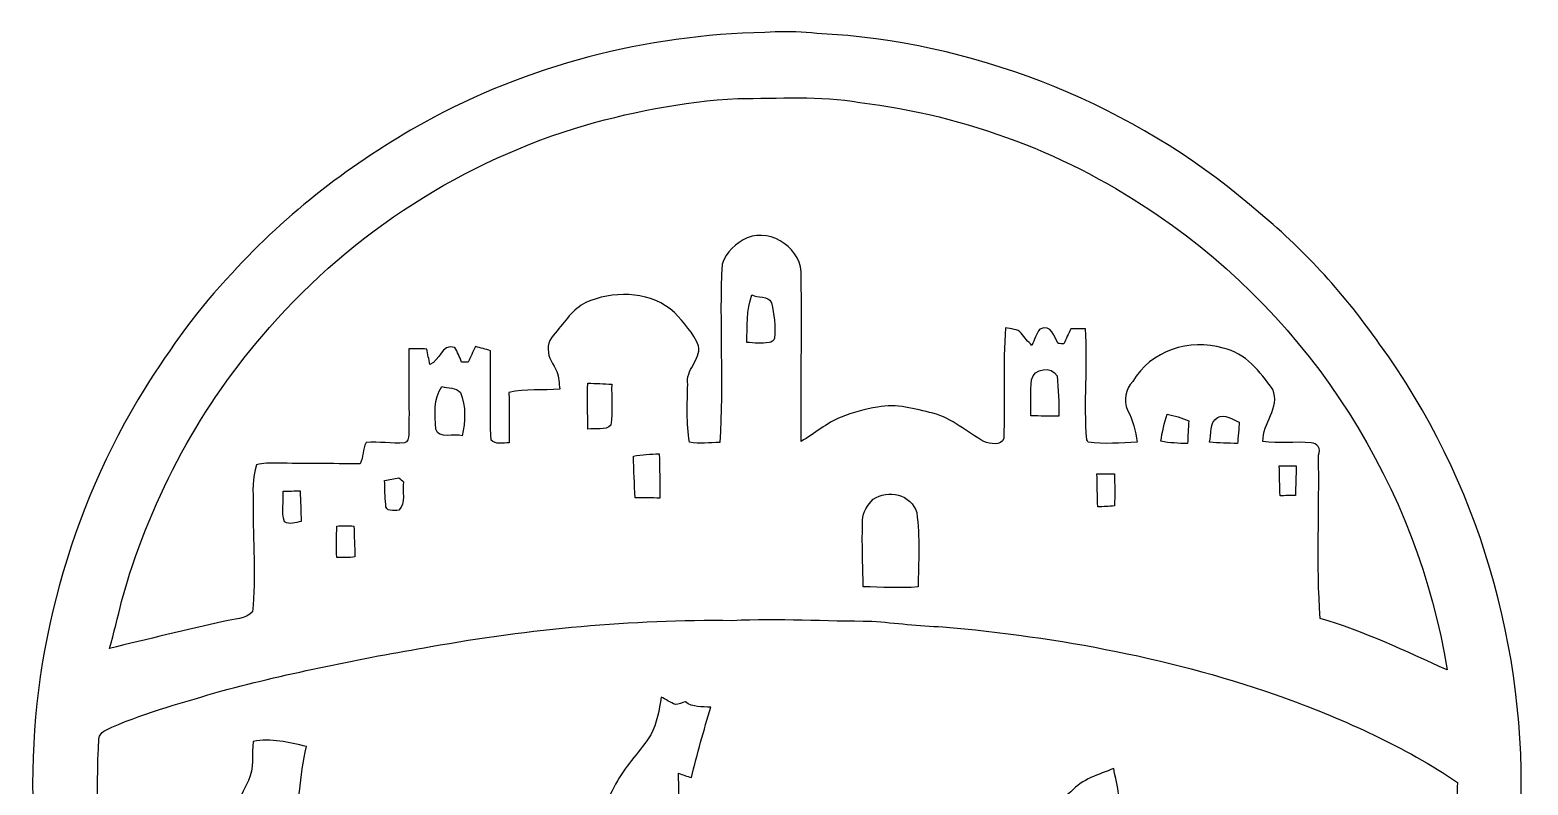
# Model space of a CAD drawing. Header units: centimetres. Extents: x -14 to 14.4, y -14.6 to 14.
# Drawn here: x -13.97 to 14.43, y -0.31 to 14.01 of the extents above; entities that cross this region are included whole.
import ezdxf

# ---------------------------------------------------------------- set-up
doc = ezdxf.new("R2010")
doc.units = ezdxf.units.CM
doc.header["$MEASUREMENT"] = 0
doc.layers.add('Layer 1', color=7, linetype='Continuous')

msp = doc.modelspace()

# ---------------------------------------------------------------- linework, layer by layer
at = {"layer": 'Layer 1'}
for points, knots in [([(-0.03704, 13.96788), (0.48789, 14.01445), (1.00965, 13.93084), (1.53317, 13.90791), (1.53317, 13.90791), (4.40937, 13.62992), (7.19173, 12.43718), (9.36061, 10.52477), (9.36061, 10.52477), (10.22138, 9.8104), (10.97668, 8.97043), (11.61874, 8.05497), (11.61874, 8.05497), (13.49163, 5.48076), (14.43426, 2.26131), (14.29173, -0.91581), (14.29173, -0.91581), (14.28997, -1.83268), (14.12946, -2.73826), (13.93507, -3.63114), (13.93507, -3.63114), (13.60099, -5.03555), (13.06654, -6.39516), (12.33205, -7.6394), (12.33205, -7.6394), (11.43459, -9.12072), (10.31064, -10.48314), (8.94115, -11.55171), (8.94115, -11.55171), (8.13117, -12.22022), (7.22348, -12.75927), (6.28967, -13.23446), (6.28967, -13.23446), (5.36751, -13.66344), (4.41113, -14.02856), (3.41842, -14.25575), (3.41842, -14.25575), (2.39677, -14.49987), (1.34655, -14.60359), (0.2988, -14.64275), (0.2988, -14.64275), (-1.8856, -14.63604), (-4.08234, -14.15944), (-6.03215, -13.16214), (-6.03215, -13.16214), (-8.21373, -12.09181), (-10.07674, -10.41224), (-11.45117, -8.41622), (-11.45117, -8.41622), (-13.02173, -6.1087), (-13.88286, -3.33622), (-13.91955, -0.54681), (-13.91955, -0.54681), (-13.97353, 2.17064), (-13.22599, 4.89938), (-11.79689, 7.21148), (-11.79689, 7.21148), (-11.30723, 7.98477), (-10.77666, 8.73831), (-10.13883, 9.39765), (-10.13883, 9.39765), (-9.1059, 10.55123), (-7.85248, 11.49456), (-6.50699, 12.25444), (-6.50699, 12.25444), (-4.53319, 13.34276), (-2.28812, 13.92096), (-0.03704, 13.96788), (-0.03704, 13.96788), (-0.03704, 13.96788), (-0.03704, 13.96788), (-0.03704, 13.96788)], [0, 0, 0, 0, 0.05263158, 0.05263158, 0.05263158, 0.05263158, 0.10526316, 0.10526316, 0.10526316, 0.10526316, 0.15789474, 0.15789474, 0.15789474, 0.15789474, 0.21052632, 0.21052632, 0.21052632, 0.21052632, 0.26315789, 0.26315789, 0.26315789, 0.26315789, 0.31578947, 0.31578947, 0.31578947, 0.31578947, 0.36842105, 0.36842105, 0.36842105, 0.36842105, 0.42105263, 0.42105263, 0.42105263, 0.42105263, 0.47368421, 0.47368421, 0.47368421, 0.47368421, 0.52631579, 0.52631579, 0.52631579, 0.52631579, 0.57894737, 0.57894737, 0.57894737, 0.57894737, 0.63157895, 0.63157895, 0.63157895, 0.63157895, 0.68421053, 0.68421053, 0.68421053, 0.68421053, 0.73684211, 0.73684211, 0.73684211, 0.73684211, 0.78947368, 0.78947368, 0.78947368, 0.78947368, 0.84210526, 0.84210526, 0.84210526, 0.84210526, 0.89473684, 0.89473684, 0.89473684, 0.89473684, 1, 1, 1, 1]), ([(-3.64702, 12.1472), (-5.94184, 11.42436), (-8.02534, 10.04041), (-9.5758, 8.19997), (-9.5758, 8.19997), (-10.82252, 6.74864), (-11.72669, 5.01156), (-12.23751, 3.16936), (-12.23751, 3.16936), (-12.30842, 2.87055), (-12.37862, 2.5714), (-12.46646, 2.27683), (-12.46646, 2.27683), (-11.73974, 2.45498), (-11.01231, 2.63313), (-10.28136, 2.79329), (-10.28136, 2.79329), (-10.10885, 2.8388), (-9.88342, 2.82893), (-9.7536, 2.97251), (-9.7536, 2.97251), (-9.68446, 3.64243), (-9.74866, 4.32223), (-9.74125, 4.99639), (-9.74125, 4.99639), (-9.74231, 5.25216), (-9.76418, 5.51533), (-9.67846, 5.76192), (-9.67846, 5.76192), (-9.55534, 5.79967), (-9.42446, 5.79191), (-9.29711, 5.79438), (-9.29711, 5.79438), (-8.7697, 5.7845), (-8.24195, 5.7845), (-7.71454, 5.78344), (-7.71454, 5.78344), (-7.64328, 5.90621), (-7.66868, 6.06002), (-7.59848, 6.18314), (-7.59848, 6.18314), (-7.35718, 6.21065), (-7.11341, 6.15879), (-6.87211, 6.17855), (-6.87211, 6.17855), (-6.80473, 6.19407), (-6.79309, 6.27239), (-6.79027, 6.33024), (-6.79027, 6.33024), (-6.77792, 6.87493), (-6.79591, 7.41962), (-6.78991, 7.96466), (-6.78991, 7.96466), (-6.67632, 7.96396), (-6.56237, 7.9629), (-6.44843, 7.95972), (-6.44843, 7.95972), (-6.42938, 7.86236), (-6.40962, 7.76499), (-6.38881, 7.66727), (-6.38881, 7.66727), (-6.19337, 7.741), (-6.17538, 8.06062), (-5.91926, 7.99042), (-5.91926, 7.99042), (-5.8607, 7.90575), (-5.83036, 7.80662), (-5.78873, 7.71278), (-5.78873, 7.71278), (-5.74781, 7.71137), (-5.70653, 7.70961), (-5.66526, 7.70819), (-5.66526, 7.70819), (-5.61869, 7.80732), (-5.57459, 7.90751), (-5.52521, 8.00523), (-5.52521, 8.00523), (-5.4289, 7.98124), (-5.33294, 7.95514), (-5.23769, 7.92727), (-5.23769, 7.92727), (-5.23452, 7.36247), (-5.2578, 6.79732), (-5.22887, 6.23323), (-5.22887, 6.23323), (-5.14174, 6.13974), (-5.00027, 6.1849), (-4.88738, 6.17784), (-4.88738, 6.17784), (-4.88738, 6.49781), (-4.88738, 6.81743), (-4.88985, 7.13669), (-4.88985, 7.13669), (-4.57412, 7.20231), (-4.24815, 7.17303), (-3.92783, 7.19702), (-3.92783, 7.19702), (-3.93982, 7.30956), (-3.94864, 7.42562), (-3.97969, 7.53392), (-3.97969, 7.53392), (-4.04178, 7.67186), (-4.15608, 7.79039), (-4.14443, 7.95479), (-4.14443, 7.95479), (-4.16525, 8.12377), (-4.03401, 8.23313), (-3.94229, 8.35025), (-3.94229, 8.35025), (-3.77084, 8.55486), (-3.60574, 8.79969), (-3.33728, 8.87977), (-3.33728, 8.87977), (-2.82293, 9.07309), (-2.17346, 9.03922), (-1.75436, 8.65258), (-1.75436, 8.65258), (-1.57551, 8.46349), (-1.39665, 8.26241), (-1.29469, 8.01934), (-1.29469, 8.01934), (-1.24919, 7.74488), (-1.54975, 7.56461), (-1.49966, 7.28627), (-1.49966, 7.28627), (-1.50954, 6.92221), (-1.52753, 6.55285), (-1.46579, 6.1916), (-1.46579, 6.1916), (-1.27741, 6.1595), (-1.08444, 6.18102), (-0.89394, 6.18596), (-0.89394, 6.18596), (-0.81315, 7.31273), (-0.90805, 8.44515), (-0.84878, 9.57262), (-0.84878, 9.57262), (-0.77893, 9.80017), (-0.58067, 9.97126), (-0.37077, 10.0711), (-0.37077, 10.0711), (0.09878, 10.26019), (0.69144, 9.84215), (0.65087, 9.33238), (0.65087, 9.33238), (0.66604, 8.29028), (0.6417, 7.24782), (0.65052, 6.20571), (0.65052, 6.20571), (0.90452, 6.35635), (1.13242, 6.55426), (1.40758, 6.6675), (1.40758, 6.6675), (1.63054, 6.75534), (1.86373, 6.81884), (2.10044, 6.85694), (2.10044, 6.85694), (2.45357, 6.93032), (2.80776, 6.82378), (3.14889, 6.74299), (3.14889, 6.74299), (3.5179, 6.64986), (3.79271, 6.37893), (4.11762, 6.20254), (4.11762, 6.20254), (4.23369, 6.16903), (4.44359, 6.10694), (4.49121, 6.26427), (4.49121, 6.26427), (4.52402, 6.96348), (4.46617, 7.66551), (4.5279, 8.36436), (4.5279, 8.36436), (4.62703, 8.33226), (4.75721, 8.34849), (4.82529, 8.25782), (4.82529, 8.25782), (4.88703, 8.17774), (4.95053, 8.09837), (5.02567, 8.02957), (5.02567, 8.02957), (5.07471, 8.13329), (5.10928, 8.24583), (5.17737, 8.33967), (5.17737, 8.33967), (5.39962, 8.43139), (5.44371, 8.20138), (5.52415, 8.06415), (5.52415, 8.06415), (5.55096, 8.06274), (5.60493, 8.05991), (5.63174, 8.0585), (5.63174, 8.0585), (5.67619, 8.15305), (5.71959, 8.2483), (5.76474, 8.34284), (5.76474, 8.34284), (5.83353, 8.34355), (5.97112, 8.34496), (6.03991, 8.34566), (6.03991, 8.34566), (6.09, 7.6454), (6.00781, 6.9402), (6.06566, 6.23958), (6.06566, 6.23958), (6.07201, 6.22864), (6.08506, 6.20642), (6.09141, 6.19548), (6.09141, 6.19548), (6.39586, 6.14292), (6.71195, 6.18455), (7.02098, 6.19054), (7.02098, 6.19054), (6.99347, 6.40362), (6.9402, 6.60964), (6.8393, 6.79944), (6.8393, 6.79944), (6.75675, 6.98465), (6.79979, 7.19949), (6.93914, 7.34272), (6.93914, 7.34272), (7.27216, 7.92233), (8.02499, 8.1728), (8.65117, 7.9756), (8.65117, 7.9756), (9.07486, 7.88846), (9.35814, 7.52651), (9.59273, 7.19243), (9.59273, 7.19243), (9.74372, 6.84459), (9.392, 6.55144), (9.40788, 6.20254), (9.40788, 6.20254), (9.70986, 6.15985), (10.01607, 6.20889), (10.3191, 6.17926), (10.3191, 6.17926), (10.42635, 6.17467), (10.52512, 6.06919), (10.4588, 5.94572), (10.4588, 5.94572), (10.48244, 4.91384), (10.42035, 3.8795), (10.49126, 2.84868), (10.49126, 2.84868), (11.32452, 2.60456), (12.1098, 2.22814), (12.89791, 1.87078), (12.89791, 1.87078), (12.34969, 5.32977), (10.32051, 8.52452), (7.42209, 10.49091), (7.42209, 10.49091), (5.74816, 11.65225), (3.78601, 12.3952), (1.76318, 12.63791), (1.76318, 12.63791), (1.00083, 12.77232), (0.22225, 12.70988), (-0.54751, 12.71376), (-0.54751, 12.71376), (-1.59949, 12.65731), (-2.63913, 12.44917), (-3.64702, 12.1472), (-3.64702, 12.1472), (-3.64702, 12.1472), (-3.64702, 12.1472), (-3.64702, 12.1472)], [0, 0, 0, 0, 0.01470588, 0.01470588, 0.01470588, 0.01470588, 0.02941176, 0.02941176, 0.02941176, 0.02941176, 0.04411765, 0.04411765, 0.04411765, 0.04411765, 0.05882353, 0.05882353, 0.05882353, 0.05882353, 0.07352941, 0.07352941, 0.07352941, 0.07352941, 0.08823529, 0.08823529, 0.08823529, 0.08823529, 0.10294118, 0.10294118, 0.10294118, 0.10294118, 0.11764706, 0.11764706, 0.11764706, 0.11764706, 0.13235294, 0.13235294, 0.13235294, 0.13235294, 0.14705882, 0.14705882, 0.14705882, 0.14705882, 0.16176471, 0.16176471, 0.16176471, 0.16176471, 0.17647059, 0.17647059, 0.17647059, 0.17647059, 0.19117647, 0.19117647, 0.19117647, 0.19117647, 0.20588235, 0.20588235, 0.20588235, 0.20588235, 0.22058824, 0.22058824, 0.22058824, 0.22058824, 0.23529412, 0.23529412, 0.23529412, 0.23529412, 0.25, 0.25, 0.25, 0.25, 0.26470588, 0.26470588, 0.26470588, 0.26470588, 0.27941176, 0.27941176, 0.27941176, 0.27941176, 0.29411765, 0.29411765, 0.29411765, 0.29411765, 0.30882353, 0.30882353, 0.30882353, 0.30882353, 0.32352941, 0.32352941, 0.32352941, 0.32352941, 0.33823529, 0.33823529, 0.33823529, 0.33823529, 0.35294118, 0.35294118, 0.35294118, 0.35294118, 0.36764706, 0.36764706, 0.36764706, 0.36764706, 0.38235294, 0.38235294, 0.38235294, 0.38235294, 0.39705882, 0.39705882, 0.39705882, 0.39705882, 0.41176471, 0.41176471, 0.41176471, 0.41176471, 0.42647059, 0.42647059, 0.42647059, 0.42647059, 0.44117647, 0.44117647, 0.44117647, 0.44117647, 0.45588235, 0.45588235, 0.45588235, 0.45588235, 0.47058824, 0.47058824, 0.47058824, 0.47058824, 0.48529412, 0.48529412, 0.48529412, 0.48529412, 0.5, 0.5, 0.5, 0.5, 0.51470588, 0.51470588, 0.51470588, 0.51470588, 0.52941176, 0.52941176, 0.52941176, 0.52941176, 0.54411765, 0.54411765, 0.54411765, 0.54411765, 0.55882353, 0.55882353, 0.55882353, 0.55882353, 0.57352941, 0.57352941, 0.57352941, 0.57352941, 0.58823529, 0.58823529, 0.58823529, 0.58823529, 0.60294118, 0.60294118, 0.60294118, 0.60294118, 0.61764706, 0.61764706, 0.61764706, 0.61764706, 0.63235294, 0.63235294, 0.63235294, 0.63235294, 0.64705882, 0.64705882, 0.64705882, 0.64705882, 0.66176471, 0.66176471, 0.66176471, 0.66176471, 0.67647059, 0.67647059, 0.67647059, 0.67647059, 0.69117647, 0.69117647, 0.69117647, 0.69117647, 0.70588235, 0.70588235, 0.70588235, 0.70588235, 0.72058824, 0.72058824, 0.72058824, 0.72058824, 0.73529412, 0.73529412, 0.73529412, 0.73529412, 0.75, 0.75, 0.75, 0.75, 0.76470588, 0.76470588, 0.76470588, 0.76470588, 0.77941176, 0.77941176, 0.77941176, 0.77941176, 0.79411765, 0.79411765, 0.79411765, 0.79411765, 0.80882353, 0.80882353, 0.80882353, 0.80882353, 0.82352941, 0.82352941, 0.82352941, 0.82352941, 0.83823529, 0.83823529, 0.83823529, 0.83823529, 0.85294118, 0.85294118, 0.85294118, 0.85294118, 0.86764706, 0.86764706, 0.86764706, 0.86764706, 0.88235294, 0.88235294, 0.88235294, 0.88235294, 0.89705882, 0.89705882, 0.89705882, 0.89705882, 0.91176471, 0.91176471, 0.91176471, 0.91176471, 0.92647059, 0.92647059, 0.92647059, 0.92647059, 0.94117647, 0.94117647, 0.94117647, 0.94117647, 0.95588235, 0.95588235, 0.95588235, 0.95588235, 0.97058824, 0.97058824, 0.97058824, 0.97058824, 1, 1, 1, 1]), ([(-0.28399, 8.9849), (-0.3877, 8.69562), (-0.37359, 8.38729), (-0.37853, 8.08496), (-0.37853, 8.08496), (-0.23954, 8.07367), (-0.09772, 8.05709), (0.04128, 8.08143), (0.04128, 8.08143), (0.08431, 8.09131), (0.14358, 8.11212), (0.1457, 8.16504), (0.1457, 8.16504), (0.16263, 8.39047), (0.14076, 8.61977), (0.08573, 8.83885), (0.08573, 8.83885), (0.0321, 8.98207), (-0.1838, 8.93057), (-0.28399, 8.9849), (-0.28399, 8.9849), (-0.28399, 8.9849), (-0.28399, 8.9849), (-0.28399, 8.9849)], [0, 0, 0, 0, 0.14285714, 0.14285714, 0.14285714, 0.14285714, 0.28571429, 0.28571429, 0.28571429, 0.28571429, 0.42857143, 0.42857143, 0.42857143, 0.42857143, 0.57142857, 0.57142857, 0.57142857, 0.57142857, 0.71428571, 0.71428571, 0.71428571, 0.71428571, 1, 1, 1, 1]), ([(5.02144, 7.37729), (4.99251, 7.15116), (5.01191, 6.9215), (5.00486, 6.69396), (5.00486, 6.69396), (5.1816, 6.6869), (5.35728, 6.68726), (5.53508, 6.68408), (5.53508, 6.68408), (5.54179, 6.93914), (5.52662, 7.19455), (5.50404, 7.44855), (5.50404, 7.44855), (5.40314, 7.63976), (5.05636, 7.59954), (5.02144, 7.37729), (5.02144, 7.37729), (5.02144, 7.37729), (5.02144, 7.37729), (5.02144, 7.37729)], [0, 0, 0, 0, 0.16666667, 0.16666667, 0.16666667, 0.16666667, 0.33333333, 0.33333333, 0.33333333, 0.33333333, 0.5, 0.5, 0.5, 0.5, 0.66666667, 0.66666667, 0.66666667, 0.66666667, 1, 1, 1, 1]), ([(-6.16056, 7.24817), (-6.32707, 7.01252), (-6.29356, 6.71301), (-6.27451, 6.44172), (-6.27451, 6.44172), (-6.23253, 6.23147), (-5.91326, 6.37434), (-5.77779, 6.30978), (-5.77779, 6.30978), (-5.71853, 6.58177), (-5.70089, 6.87529), (-5.80954, 7.13669), (-5.80954, 7.13669), (-5.89315, 7.23794), (-6.05331, 7.20901), (-6.16056, 7.24817), (-6.16056, 7.24817), (-6.16056, 7.24817), (-6.16056, 7.24817), (-6.16056, 7.24817)], [0, 0, 0, 0, 0.16666667, 0.16666667, 0.16666667, 0.16666667, 0.33333333, 0.33333333, 0.33333333, 0.33333333, 0.5, 0.5, 0.5, 0.5, 0.66666667, 0.66666667, 0.66666667, 0.66666667, 1, 1, 1, 1]), ([(-3.39725, 7.31097), (-3.40466, 7.02134), (-3.40113, 6.73171), (-3.39231, 6.44172), (-3.39231, 6.44172), (-3.25226, 6.46571), (-3.06176, 6.40397), (-2.95628, 6.51686), (-2.95628, 6.51686), (-2.92735, 6.77404), (-2.94711, 7.03474), (-2.94181, 7.29262), (-2.94181, 7.29262), (-3.09386, 7.30038), (-3.24591, 7.30673), (-3.39725, 7.31097), (-3.39725, 7.31097), (-3.39725, 7.31097), (-3.39725, 7.31097), (-3.39725, 7.31097)], [0, 0, 0, 0, 0.16666667, 0.16666667, 0.16666667, 0.16666667, 0.33333333, 0.33333333, 0.33333333, 0.33333333, 0.5, 0.5, 0.5, 0.5, 0.66666667, 0.66666667, 0.66666667, 0.66666667, 1, 1, 1, 1]), ([(7.59072, 6.725), (7.54062, 6.55567), (7.493, 6.38492), (7.47324, 6.20854), (7.47324, 6.20854), (7.63905, 6.17643), (7.80838, 6.17079), (7.97701, 6.16444), (7.97701, 6.16444), (7.98512, 6.30908), (7.99324, 6.45372), (8.00135, 6.598), (8.00135, 6.598), (7.87047, 6.65621), (7.73007, 6.69502), (7.59072, 6.725), (7.59072, 6.725), (7.59072, 6.725), (7.59072, 6.725), (7.59072, 6.725)], [0, 0, 0, 0, 0.16666667, 0.16666667, 0.16666667, 0.16666667, 0.33333333, 0.33333333, 0.33333333, 0.33333333, 0.5, 0.5, 0.5, 0.5, 0.66666667, 0.66666667, 0.66666667, 0.66666667, 1, 1, 1, 1]), ([(8.54569, 6.66009), (8.38482, 6.56308), (8.43386, 6.34436), (8.3947, 6.18984), (8.3947, 6.18984), (8.57144, 6.17855), (8.74854, 6.17255), (8.92598, 6.16514), (8.92598, 6.16514), (8.9341, 6.26639), (8.95103, 6.46889), (8.9595, 6.57013), (8.9595, 6.57013), (8.83109, 6.61987), (8.68821, 6.73382), (8.54569, 6.66009), (8.54569, 6.66009), (8.54569, 6.66009), (8.54569, 6.66009), (8.54569, 6.66009)], [0, 0, 0, 0, 0.16666667, 0.16666667, 0.16666667, 0.16666667, 0.33333333, 0.33333333, 0.33333333, 0.33333333, 0.5, 0.5, 0.5, 0.5, 0.66666667, 0.66666667, 0.66666667, 0.66666667, 1, 1, 1, 1]), ([(-2.52977, 5.92914), (-2.52413, 5.66385), (-2.51389, 5.39856), (-2.49449, 5.13362), (-2.49449, 5.13362), (-2.33892, 5.13327), (-2.18369, 5.13327), (-2.02741, 5.13256), (-2.02741, 5.13256), (-2.02777, 5.41337), (-2.03165, 5.69383), (-2.04153, 5.97394), (-2.04153, 5.97394), (-2.20486, 5.96653), (-2.36855, 5.95665), (-2.52977, 5.92914), (-2.52977, 5.92914), (-2.52977, 5.92914), (-2.52977, 5.92914), (-2.52977, 5.92914)], [0, 0, 0, 0, 0.16666667, 0.16666667, 0.16666667, 0.16666667, 0.33333333, 0.33333333, 0.33333333, 0.33333333, 0.5, 0.5, 0.5, 0.5, 0.66666667, 0.66666667, 0.66666667, 0.66666667, 1, 1, 1, 1]), ([(9.71762, 5.74111), (9.7215, 5.55308), (9.72608, 5.36469), (9.73173, 5.17631), (9.73173, 5.17631), (9.82945, 5.17666), (9.92434, 5.17984), (10.02453, 5.18019), (10.02453, 5.18019), (10.02877, 5.36751), (10.03335, 5.55413), (10.03794, 5.74111), (10.03794, 5.74111), (9.93069, 5.74181), (9.8238, 5.74181), (9.71762, 5.74111), (9.71762, 5.74111), (9.71762, 5.74111), (9.71762, 5.74111), (9.71762, 5.74111)], [0, 0, 0, 0, 0.16666667, 0.16666667, 0.16666667, 0.16666667, 0.33333333, 0.33333333, 0.33333333, 0.33333333, 0.5, 0.5, 0.5, 0.5, 0.66666667, 0.66666667, 0.66666667, 0.66666667, 1, 1, 1, 1]), ([(-7.24853, 5.46735), (-7.2457, 5.31389), (-7.23971, 5.16043), (-7.22701, 5.00662), (-7.22701, 5.00662), (-7.24218, 4.8701), (-7.06755, 4.89373), (-6.97724, 4.90114), (-6.97724, 4.90114), (-6.83542, 5.03696), (-6.92256, 5.27085), (-6.88799, 5.44054), (-6.88799, 5.44054), (-6.91833, 5.46629), (-6.94831, 5.49169), (-6.97794, 5.51709), (-6.97794, 5.51709), (-7.06826, 5.50051), (-7.15927, 5.48499), (-7.24853, 5.46735), (-7.24853, 5.46735), (-7.24853, 5.46735), (-7.24853, 5.46735), (-7.24853, 5.46735)], [0, 0, 0, 0, 0.14285714, 0.14285714, 0.14285714, 0.14285714, 0.28571429, 0.28571429, 0.28571429, 0.28571429, 0.42857143, 0.42857143, 0.42857143, 0.42857143, 0.57142857, 0.57142857, 0.57142857, 0.57142857, 0.71428571, 0.71428571, 0.71428571, 0.71428571, 1, 1, 1, 1]), ([(6.25934, 5.59223), (6.26357, 5.38304), (6.26816, 5.17419), (6.27556, 4.96464), (6.27556, 4.96464), (6.38104, 4.96923), (6.48688, 4.97487), (6.59236, 4.98228), (6.59236, 4.98228), (6.59836, 5.18478), (6.60047, 5.38762), (6.58954, 5.59012), (6.58954, 5.59012), (6.48053, 5.59047), (6.36623, 5.59329), (6.25934, 5.59223), (6.25934, 5.59223), (6.25934, 5.59223), (6.25934, 5.59223), (6.25934, 5.59223)], [0, 0, 0, 0, 0.16666667, 0.16666667, 0.16666667, 0.16666667, 0.33333333, 0.33333333, 0.33333333, 0.33333333, 0.5, 0.5, 0.5, 0.5, 0.66666667, 0.66666667, 0.66666667, 0.66666667, 1, 1, 1, 1]), ([(-9.17328, 5.26133), (-9.15494, 5.07189), (-9.21597, 4.86551), (-9.14471, 4.68313), (-9.14471, 4.68313), (-9.05792, 4.61292), (-8.93163, 4.67607), (-8.83038, 4.68418), (-8.83038, 4.68418), (-8.83673, 4.87856), (-8.84343, 5.07294), (-8.85049, 5.26697), (-8.85049, 5.26697), (-8.95809, 5.26697), (-9.06639, 5.26486), (-9.17328, 5.26133), (-9.17328, 5.26133), (-9.17328, 5.26133), (-9.17328, 5.26133), (-9.17328, 5.26133)], [0, 0, 0, 0, 0.16666667, 0.16666667, 0.16666667, 0.16666667, 0.33333333, 0.33333333, 0.33333333, 0.33333333, 0.5, 0.5, 0.5, 0.5, 0.66666667, 0.66666667, 0.66666667, 0.66666667, 1, 1, 1, 1]), ([(2.01718, 5.10893), (1.91558, 5.00098), (1.81469, 4.86692), (1.81539, 4.7117), (1.81539, 4.7117), (1.8034, 4.29048), (1.81575, 3.86891), (1.8288, 3.44734), (1.8288, 3.44734), (2.17417, 3.44311), (2.5213, 3.41559), (2.86702, 3.44417), (2.86702, 3.44417), (2.87761, 3.91478), (2.90513, 4.38997), (2.84233, 4.8574), (2.84233, 4.8574), (2.74355, 5.19818), (2.29094, 5.30825), (2.01718, 5.10893), (2.01718, 5.10893), (2.01718, 5.10893), (2.01718, 5.10893), (2.01718, 5.10893)], [0, 0, 0, 0, 0.14285714, 0.14285714, 0.14285714, 0.14285714, 0.28571429, 0.28571429, 0.28571429, 0.28571429, 0.42857143, 0.42857143, 0.42857143, 0.42857143, 0.57142857, 0.57142857, 0.57142857, 0.57142857, 0.71428571, 0.71428571, 0.71428571, 0.71428571, 1, 1, 1, 1]), ([(-8.15658, 4.59987), (-8.15904, 4.40161), (-8.15904, 4.20335), (-8.15693, 4.00473), (-8.15693, 4.00473), (-8.04122, 3.99803), (-7.92515, 3.99874), (-7.81015, 4.01532), (-7.81015, 4.01532), (-7.81685, 4.21076), (-7.82391, 4.40514), (-7.8299, 4.60022), (-7.8299, 4.60022), (-7.93856, 4.60904), (-8.04792, 4.60692), (-8.15658, 4.59987), (-8.15658, 4.59987), (-8.15658, 4.59987), (-8.15658, 4.59987), (-8.15658, 4.59987)], [0, 0, 0, 0, 0.16666667, 0.16666667, 0.16666667, 0.16666667, 0.33333333, 0.33333333, 0.33333333, 0.33333333, 0.5, 0.5, 0.5, 0.5, 0.66666667, 0.66666667, 0.66666667, 0.66666667, 1, 1, 1, 1]), ([(-0.65193, 2.81129), (-2.56893, 2.83245), (-4.48486, 2.65254), (-6.37117, 2.31246), (-6.37117, 2.31246), (-7.70361, 2.08739), (-9.02935, 1.81786), (-10.33604, 1.47249), (-10.33604, 1.47249), (-11.03736, 1.26471), (-11.74609, 1.07491), (-12.41919, 0.78423), (-12.41919, 0.78423), (-12.51867, 0.73978), (-12.6432, 0.69286), (-12.66684, 0.57185), (-12.66684, 0.57185), (-12.72293, -0.49495), (-12.69365, -1.57127), (-12.50103, -2.62467), (-12.50103, -2.62467), (-12.3123, -3.80929), (-11.91472, -4.95159), (-11.41836, -6.04026), (-11.41836, -6.04026), (-11.26737, -5.56472), (-11.46493, -5.05143), (-11.33369, -4.57553), (-11.33369, -4.57553), (-11.09098, -4.20299), (-10.72127, -3.91971), (-10.52266, -3.51578), (-10.52266, -3.51578), (-10.29088, -3.07411), (-10.23444, -2.57034), (-10.17693, -2.08209), (-10.17693, -2.08209), (-10.30111, -2.03024), (-10.42211, -1.97203), (-10.54418, -1.91558), (-10.54418, -1.91558), (-10.44857, -1.30316), (-10.08627, -0.77893), (-9.83121, -0.22613), (-9.83121, -0.22613), (-9.7222, 0.00388), (-9.76806, 0.26917), (-9.74231, 0.514), (-9.74231, 0.514), (-9.39765, 0.58032), (-9.06427, 0.49636), (-8.73266, 0.41839), (-8.73266, 0.41839), (-8.78769, 0.13511), (-8.83885, -0.14958), (-8.86248, -0.4378), (-8.86248, -0.4378), (-8.89811, -0.60431), (-8.92916, -0.77153), (-8.93868, -0.94227), (-8.93868, -0.94227), (-9.00959, -0.92075), (-9.07979, -0.89782), (-9.15035, -0.8763), (-9.15035, -0.8763), (-9.12883, -1.19698), (-9.06639, -1.51271), (-9.02829, -1.83162), (-9.02829, -1.83162), (-8.77041, -1.88983), (-8.51359, -1.95192), (-8.25959, -2.02494), (-8.25959, -2.02494), (-8.34531, -1.77059), (-8.31144, -1.51553), (-8.19997, -1.27741), (-8.19997, -1.27741), (-8.03346, -1.40018), (-7.86941, -1.57586), (-7.89728, -1.80128), (-7.89728, -1.80128), (-7.89376, -1.93499), (-7.83308, -2.0641), (-7.85213, -2.19851), (-7.85213, -2.19851), (-8.01017, -2.3047), (-8.21655, -2.29835), (-8.39541, -2.33892), (-8.39541, -2.33892), (-8.31533, -2.58445), (-8.20914, -2.86173), (-7.96466, -2.98238), (-7.96466, -2.98238), (-7.5057, -3.05999), (-7.01393, -3.20357), (-6.55849, -3.03424), (-6.55849, -3.03424), (-6.40962, -2.98309), (-6.49252, -2.78518), (-6.50522, -2.68323), (-6.50522, -2.68323), (-6.57613, -2.45851), (-6.69008, -2.24931), (-6.75534, -2.02248), (-6.75534, -2.02248), (-6.8199, -1.78717), (-7.10883, -1.77976), (-7.27216, -1.64289), (-7.27216, -1.64289), (-7.17233, -1.50989), (-7.00793, -1.45838), (-6.86753, -1.38254), (-6.86753, -1.38254), (-6.70948, -1.30493), (-6.5786, -1.18181), (-6.42303, -1.10102), (-6.42303, -1.10102), (-6.10023, -1.06116), (-5.77321, -1.06327), (-5.44936, -1.03505), (-5.44936, -1.03505), (-5.2832, -1.01494), (-5.12057, -1.06715), (-4.96499, -1.11972), (-4.96499, -1.11972), (-4.86798, -1.20403), (-4.72934, -1.33526), (-4.79989, -1.47779), (-4.79989, -1.47779), (-4.8828, -1.66441), (-5.12551, -1.64994), (-5.29308, -1.67922), (-5.29308, -1.67922), (-5.47053, -1.69757), (-5.6067, -1.82739), (-5.75098, -1.9177), (-5.75098, -1.9177), (-5.66843, -2.30223), (-5.51215, -2.67406), (-5.50404, -3.07234), (-5.50404, -3.07234), (-5.47793, -3.5239), (-5.53332, -4.02519), (-5.86599, -4.36457), (-5.86599, -4.36457), (-6.07695, -4.58752), (-6.38457, -4.63268), (-6.65762, -4.73604), (-6.65762, -4.73604), (-6.84071, -4.79778), (-6.97124, -5.01297), (-6.89434, -5.19924), (-6.89434, -5.19924), (-6.75711, -5.59823), (-6.67138, -6.03003), (-6.40786, -6.37081), (-6.40786, -6.37081), (-6.18349, -6.69819), (-6.00393, -7.06332), (-5.70406, -7.33213), (-5.70406, -7.33213), (-5.22076, -7.23124), (-4.72546, -7.20302), (-4.24639, -7.08237), (-4.24639, -7.08237), (-4.31236, -6.69078), (-4.39702, -6.30132), (-4.44853, -5.90832), (-4.44853, -5.90832), (-4.40584, -5.70724), (-4.2291, -5.57071), (-4.12997, -5.39785), (-4.12997, -5.39785), (-4.04777, -5.20841), (-4.11727, -5.01086), (-4.16031, -4.82283), (-4.16031, -4.82283), (-4.31871, -5.09693), (-4.44712, -5.42325), (-4.77132, -5.53755), (-4.77132, -5.53755), (-4.77132, -5.26168), (-4.59811, -5.03767), (-4.53672, -4.77802), (-4.53672, -4.77802), (-4.41396, -4.41466), (-4.50003, -4.02414), (-4.42172, -3.65584), (-4.42172, -3.65584), (-4.24815, -3.26566), (-3.8541, -3.04588), (-3.56341, -2.75167), (-3.56341, -2.75167), (-3.34927, -2.51954), (-3.19758, -2.24084), (-3.04094, -1.96921), (-3.04094, -1.96921), (-3.15066, -1.87572), (-3.29636, -1.80411), (-3.35245, -1.66405), (-3.35245, -1.66405), (-3.36621, -1.54023), (-3.30412, -1.42099), (-3.27766, -1.30351), (-3.27766, -1.30351), (-3.15948, -0.93592), (-3.03001, -0.56762), (-2.83175, -0.23424), (-2.83175, -0.23424), (-2.65536, 0.08114), (-2.39289, 0.33584), (-2.19922, 0.63959), (-2.19922, 0.63959), (-2.08315, 0.86184), (-2.03941, 1.11125), (-2.00589, 1.35678), (-2.00589, 1.35678), (-1.91594, 1.30916), (-1.83056, 1.24919), (-1.7339, 1.21356), (-1.7339, 1.21356), (-1.66793, 1.21779), (-1.60655, 1.24636), (-1.54376, 1.26541), (-1.54376, 1.26541), (-1.40688, 1.15535), (-1.22626, 1.17369), (-1.0608, 1.16452), (-1.0608, 1.16452), (-1.19768, 0.72249), (-1.31868, 0.27587), (-1.43157, -0.17286), (-1.43157, -0.17286), (-1.51342, -0.14676), (-1.5942, -0.11853), (-1.67464, -0.08961), (-1.67464, -0.08961), (-1.6697, -0.35172), (-1.67005, -0.61489), (-1.66335, -0.87736), (-1.66335, -0.87736), (-1.657, -0.94933), (-1.65947, -1.04775), (-1.57939, -1.08021), (-1.57939, -1.08021), (-1.36419, -1.18463), (-1.13877, -1.26718), (-0.92075, -1.36701), (-0.92075, -1.36701), (-0.92322, -1.21991), (-0.94827, -1.0728), (-0.92816, -0.92569), (-0.92816, -0.92569), (-0.87912, -0.82021), (-0.80504, -0.72919), (-0.74083, -0.63253), (-0.74083, -0.63253), (-0.64699, -0.768), (-0.4632, -0.889), (-0.50624, -1.07562), (-0.50624, -1.07562), (-0.5401, -1.30634), (-0.51753, -1.55293), (-0.65405, -1.75613), (-0.65405, -1.75613), (-0.57256, -1.80552), (-0.48824, -1.85314), (-0.41593, -1.91629), (-0.41593, -1.91629), (-0.60113, -2.02459), (-0.8188, -1.94698), (-1.01776, -1.94063), (-1.01776, -1.94063), (-0.93592, -2.13431), (-0.86395, -2.40524), (-0.60078, -2.40736), (-0.60078, -2.40736), (-0.17004, -2.5654), (0.28681, -2.66912), (0.74824, -2.60209), (0.74824, -2.60209), (0.7299, -2.20909), (0.63571, -1.82245), (0.52599, -1.44674), (0.52599, -1.44674), (0.38841, -1.32821), (0.21661, -1.25448), (0.08608, -1.12607), (0.08608, -1.12607), (0.34219, -0.99201), (0.62618, -0.92075), (0.87418, -0.76941), (0.87418, -0.76941), (1.09926, -0.63324), (1.36525, -0.77682), (1.60479, -0.77399), (1.60479, -0.77399), (1.899, -0.756), (2.22356, -0.76553), (2.4698, -0.95144), (2.4698, -0.95144), (2.59045, -1.03611), (2.58445, -1.20721), (2.62784, -1.33068), (2.62784, -1.33068), (2.38795, -1.4665), (2.10291, -1.41605), (1.84679, -1.49084), (1.84679, -1.49084), (1.73461, -1.52682), (1.59138, -1.6062), (1.6069, -1.74449), (1.6069, -1.74449), (1.63442, -2.27259), (1.75436, -2.81869), (1.56527, -3.33199), (1.56527, -3.33199), (1.44709, -3.75673), (1.10278, -4.14302), (0.65511, -4.21569), (0.65511, -4.21569), (0.42827, -4.27249), (0.09384, -4.24639), (-0.006, -4.50815), (-0.006, -4.50815), (-0.03246, -4.83164), (0.0635, -5.14597), (0.12065, -5.461), (0.12065, -5.461), (0.19262, -5.74569), (0.3496, -5.99899), (0.46708, -6.26604), (0.46708, -6.26604), (0.58773, -6.53627), (0.70485, -6.81249), (0.89535, -7.0425), (0.89535, -7.0425), (1.0735, -7.17621), (1.27459, -7.28027), (1.48096, -7.36424), (1.48096, -7.36424), (1.6069, -6.96771), (1.63513, -6.55108), (1.70074, -6.14292), (1.70074, -6.14292), (1.71697, -5.95595), (1.92158, -5.88927), (2.03659, -5.7718), (2.03659, -5.7718), (2.25919, -5.62434), (2.26519, -5.35023), (2.30964, -5.11598), (2.30964, -5.11598), (2.07327, -5.34458), (1.82351, -5.62963), (1.46791, -5.63633), (1.46791, -5.63633), (1.62701, -5.30331), (1.93428, -5.06024), (2.06834, -4.71241), (2.06834, -4.71241), (2.21686, -4.41854), (2.23802, -4.05941), (2.46874, -3.81071), (2.46874, -3.81071), (2.70439, -3.62126), (3.00073, -3.53307), (3.27342, -3.41242), (3.27342, -3.41242), (3.61174, -3.26249), (3.87738, -2.99508), (4.16066, -2.76437), (4.16066, -2.76437), (4.0827, -2.62467), (4.00367, -2.48744), (3.92395, -2.3495), (3.92395, -2.3495), (4.16701, -1.97203), (4.40937, -1.58962), (4.72546, -1.26788), (4.72546, -1.26788), (5.03484, -0.94615), (5.43525, -0.73448), (5.76721, -0.44097), (5.76721, -0.44097), (5.97429, -0.19861), (6.2932, -0.11606), (6.57754, -0.00035), (6.57754, -0.00035), (6.61635, -0.25435), (6.72147, -0.50976), (6.65057, -0.768), (6.65057, -0.768), (6.51087, -1.01459), (6.35882, -1.25448), (6.21841, -1.50107), (6.21841, -1.50107), (6.14292, -1.45098), (6.06778, -1.40053), (5.99193, -1.35114), (5.99193, -1.35114), (5.93372, -1.65629), (5.84094, -1.95298), (5.72841, -2.24261), (5.72841, -2.24261), (5.93619, -2.42641), (6.15174, -2.60174), (6.36129, -2.78447), (6.36129, -2.78447), (6.38034, -2.68005), (6.37222, -2.56611), (6.42444, -2.47121), (6.42444, -2.47121), (6.49958, -2.37913), (6.604, -2.31775), (6.69925, -2.24931), (6.69925, -2.24931), (6.74546, -2.37278), (6.81496, -2.49308), (6.83119, -2.62572), (6.83119, -2.62572), (6.78356, -2.79647), (6.70454, -2.95769), (6.65198, -3.12773), (6.65198, -3.12773), (6.4583, -3.09668), (6.26569, -3.01943), (6.06672, -3.05364), (6.06672, -3.05364), (6.09671, -3.28683), (6.10623, -3.53095), (6.19866, -3.75109), (6.19866, -3.75109), (6.26639, -3.82976), (6.37187, -3.86221), (6.45477, -3.92289), (6.45477, -3.92289), (6.73523, -4.12009), (7.02134, -4.33141), (7.36212, -4.41043), (7.36212, -4.41043), (7.47042, -4.45488), (7.63799, -4.40514), (7.65281, -4.27531), (7.65281, -4.27531), (7.68456, -3.94088), (7.70326, -3.60433), (7.77275, -3.27448), (7.77275, -3.27448), (7.63799, -3.14748), (7.49476, -3.02683), (7.39316, -2.8702), (7.39316, -2.8702), (7.68385, -2.79717), (7.98512, -2.77601), (8.27969, -2.72168), (8.27969, -2.72168), (8.43527, -2.68711), (8.57321, -2.76401), (8.70021, -2.8388), (8.70021, -2.8388), (8.95315, -2.99755), (9.26147, -3.03107), (9.5183, -3.1817), (9.5183, -3.1817), (9.71268, -3.29283), (9.82662, -3.50132), (9.82204, -3.72674), (9.82204, -3.72674), (9.73102, -3.7659), (9.64389, -3.82376), (9.54405, -3.83505), (9.54405, -3.83505), (9.39906, -3.81529), (9.26888, -3.72957), (9.12072, -3.72816), (9.12072, -3.72816), (8.97043, -3.75356), (8.71044, -3.69217), (8.65258, -3.88585), (8.65258, -3.88585), (8.58344, -4.15255), (8.57567, -4.43265), (8.49454, -4.69759), (8.49454, -4.69759), (8.3693, -5.20136), (8.05921, -5.69983), (7.56638, -5.90726), (7.56638, -5.90726), (7.21572, -6.06672), (6.83824, -5.86528), (6.47665, -5.94854), (6.47665, -5.94854), (6.37046, -5.98911), (6.30802, -6.10023), (6.28579, -6.20713), (6.28579, -6.20713), (6.22124, -6.59941), (6.13128, -7.00476), (6.22018, -7.40163), (6.22018, -7.40163), (6.30696, -7.8546), (6.32672, -8.32344), (6.4837, -8.76088), (6.4837, -8.76088), (6.57437, -8.99019), (6.84812, -8.98454), (7.04885, -9.03605), (7.04885, -9.03605), (7.75829, -9.15317), (8.46208, -9.30734), (9.14823, -9.52429), (9.14823, -9.52429), (9.22196, -9.54158), (9.31474, -9.58921), (9.37507, -9.51759), (9.37507, -9.51759), (9.6961, -9.21279), (9.96386, -8.8579), (10.24537, -8.51747), (10.24537, -8.51747), (11.80289, -6.57542), (12.77267, -4.17407), (13.02773, -1.69968), (13.02773, -1.69968), (13.07853, -1.22238), (13.07147, -0.74189), (13.09793, -0.26317), (13.09793, -0.26317), (12.08758, 0.41557), (10.97104, 0.91652), (9.83262, 1.33703), (9.83262, 1.33703), (7.74171, 2.08633), (5.54179, 2.49308), (3.3341, 2.69064), (3.3341, 2.69064), (2.88537, 2.70439), (2.44016, 2.76013), (1.99355, 2.79788), (1.99355, 2.79788), (1.11125, 2.79435), (0.22966, 2.85538), (-0.65193, 2.81129), (-0.65193, 2.81129), (-0.65193, 2.81129), (-0.65193, 2.81129), (-0.65193, 2.81129)], [0, 0, 0, 0, 0.00724638, 0.00724638, 0.00724638, 0.00724638, 0.01449275, 0.01449275, 0.01449275, 0.01449275, 0.02173913, 0.02173913, 0.02173913, 0.02173913, 0.02898551, 0.02898551, 0.02898551, 0.02898551, 0.03623188, 0.03623188, 0.03623188, 0.03623188, 0.04347826, 0.04347826, 0.04347826, 0.04347826, 0.05072464, 0.05072464, 0.05072464, 0.05072464, 0.05797101, 0.05797101, 0.05797101, 0.05797101, 0.06521739, 0.06521739, 0.06521739, 0.06521739, 0.07246377, 0.07246377, 0.07246377, 0.07246377, 0.07971014, 0.07971014, 0.07971014, 0.07971014, 0.08695652, 0.08695652, 0.08695652, 0.08695652, 0.0942029, 0.0942029, 0.0942029, 0.0942029, 0.10144928, 0.10144928, 0.10144928, 0.10144928, 0.10869565, 0.10869565, 0.10869565, 0.10869565, 0.11594203, 0.11594203, 0.11594203, 0.11594203, 0.12318841, 0.12318841, 0.12318841, 0.12318841, 0.13043478, 0.13043478, 0.13043478, 0.13043478, 0.13768116, 0.13768116, 0.13768116, 0.13768116, 0.14492754, 0.14492754, 0.14492754, 0.14492754, 0.15217391, 0.15217391, 0.15217391, 0.15217391, 0.15942029, 0.15942029, 0.15942029, 0.15942029, 0.16666667, 0.16666667, 0.16666667, 0.16666667, 0.17391304, 0.17391304, 0.17391304, 0.17391304, 0.18115942, 0.18115942, 0.18115942, 0.18115942, 0.1884058, 0.1884058, 0.1884058, 0.1884058, 0.19565217, 0.19565217, 0.19565217, 0.19565217, 0.20289855, 0.20289855, 0.20289855, 0.20289855, 0.21014493, 0.21014493, 0.21014493, 0.21014493, 0.2173913, 0.2173913, 0.2173913, 0.2173913, 0.22463768, 0.22463768, 0.22463768, 0.22463768, 0.23188406, 0.23188406, 0.23188406, 0.23188406, 0.23913043, 0.23913043, 0.23913043, 0.23913043, 0.24637681, 0.24637681, 0.24637681, 0.24637681, 0.25362319, 0.25362319, 0.25362319, 0.25362319, 0.26086957, 0.26086957, 0.26086957, 0.26086957, 0.26811594, 0.26811594, 0.26811594, 0.26811594, 0.27536232, 0.27536232, 0.27536232, 0.27536232, 0.2826087, 0.2826087, 0.2826087, 0.2826087, 0.28985507, 0.28985507, 0.28985507, 0.28985507, 0.29710145, 0.29710145, 0.29710145, 0.29710145, 0.30434783, 0.30434783, 0.30434783, 0.30434783, 0.3115942, 0.3115942, 0.3115942, 0.3115942, 0.31884058, 0.31884058, 0.31884058, 0.31884058, 0.32608696, 0.32608696, 0.32608696, 0.32608696, 0.33333333, 0.33333333, 0.33333333, 0.33333333, 0.34057971, 0.34057971, 0.34057971, 0.34057971, 0.34782609, 0.34782609, 0.34782609, 0.34782609, 0.35507246, 0.35507246, 0.35507246, 0.35507246, 0.36231884, 0.36231884, 0.36231884, 0.36231884, 0.36956522, 0.36956522, 0.36956522, 0.36956522, 0.37681159, 0.37681159, 0.37681159, 0.37681159, 0.38405797, 0.38405797, 0.38405797, 0.38405797, 0.39130435, 0.39130435, 0.39130435, 0.39130435, 0.39855072, 0.39855072, 0.39855072, 0.39855072, 0.4057971, 0.4057971, 0.4057971, 0.4057971, 0.41304348, 0.41304348, 0.41304348, 0.41304348, 0.42028986, 0.42028986, 0.42028986, 0.42028986, 0.42753623, 0.42753623, 0.42753623, 0.42753623, 0.43478261, 0.43478261, 0.43478261, 0.43478261, 0.44202899, 0.44202899, 0.44202899, 0.44202899, 0.44927536, 0.44927536, 0.44927536, 0.44927536, 0.45652174, 0.45652174, 0.45652174, 0.45652174, 0.46376812, 0.46376812, 0.46376812, 0.46376812, 0.47101449, 0.47101449, 0.47101449, 0.47101449, 0.47826087, 0.47826087, 0.47826087, 0.47826087, 0.48550725, 0.48550725, 0.48550725, 0.48550725, 0.49275362, 0.49275362, 0.49275362, 0.49275362, 0.5, 0.5, 0.5, 0.5, 0.50724638, 0.50724638, 0.50724638, 0.50724638, 0.51449275, 0.51449275, 0.51449275, 0.51449275, 0.52173913, 0.52173913, 0.52173913, 0.52173913, 0.52898551, 0.52898551, 0.52898551, 0.52898551, 0.53623188, 0.53623188, 0.53623188, 0.53623188, 0.54347826, 0.54347826, 0.54347826, 0.54347826, 0.55072464, 0.55072464, 0.55072464, 0.55072464, 0.55797101, 0.55797101, 0.55797101, 0.55797101, 0.56521739, 0.56521739, 0.56521739, 0.56521739, 0.57246377, 0.57246377, 0.57246377, 0.57246377, 0.57971014, 0.57971014, 0.57971014, 0.57971014, 0.58695652, 0.58695652, 0.58695652, 0.58695652, 0.5942029, 0.5942029, 0.5942029, 0.5942029, 0.60144928, 0.60144928, 0.60144928, 0.60144928, 0.60869565, 0.60869565, 0.60869565, 0.60869565, 0.61594203, 0.61594203, 0.61594203, 0.61594203, 0.62318841, 0.62318841, 0.62318841, 0.62318841, 0.63043478, 0.63043478, 0.63043478, 0.63043478, 0.63768116, 0.63768116, 0.63768116, 0.63768116, 0.64492754, 0.64492754, 0.64492754, 0.64492754, 0.65217391, 0.65217391, 0.65217391, 0.65217391, 0.65942029, 0.65942029, 0.65942029, 0.65942029, 0.66666667, 0.66666667, 0.66666667, 0.66666667, 0.67391304, 0.67391304, 0.67391304, 0.67391304, 0.68115942, 0.68115942, 0.68115942, 0.68115942, 0.6884058, 0.6884058, 0.6884058, 0.6884058, 0.69565217, 0.69565217, 0.69565217, 0.69565217, 0.70289855, 0.70289855, 0.70289855, 0.70289855, 0.71014493, 0.71014493, 0.71014493, 0.71014493, 0.7173913, 0.7173913, 0.7173913, 0.7173913, 0.72463768, 0.72463768, 0.72463768, 0.72463768, 0.73188406, 0.73188406, 0.73188406, 0.73188406, 0.73913043, 0.73913043, 0.73913043, 0.73913043, 0.74637681, 0.74637681, 0.74637681, 0.74637681, 0.75362319, 0.75362319, 0.75362319, 0.75362319, 0.76086957, 0.76086957, 0.76086957, 0.76086957, 0.76811594, 0.76811594, 0.76811594, 0.76811594, 0.77536232, 0.77536232, 0.77536232, 0.77536232, 0.7826087, 0.7826087, 0.7826087, 0.7826087, 0.78985507, 0.78985507, 0.78985507, 0.78985507, 0.79710145, 0.79710145, 0.79710145, 0.79710145, 0.80434783, 0.80434783, 0.80434783, 0.80434783, 0.8115942, 0.8115942, 0.8115942, 0.8115942, 0.81884058, 0.81884058, 0.81884058, 0.81884058, 0.82608696, 0.82608696, 0.82608696, 0.82608696, 0.83333333, 0.83333333, 0.83333333, 0.83333333, 0.84057971, 0.84057971, 0.84057971, 0.84057971, 0.84782609, 0.84782609, 0.84782609, 0.84782609, 0.85507246, 0.85507246, 0.85507246, 0.85507246, 0.86231884, 0.86231884, 0.86231884, 0.86231884, 0.86956522, 0.86956522, 0.86956522, 0.86956522, 0.87681159, 0.87681159, 0.87681159, 0.87681159, 0.88405797, 0.88405797, 0.88405797, 0.88405797, 0.89130435, 0.89130435, 0.89130435, 0.89130435, 0.89855072, 0.89855072, 0.89855072, 0.89855072, 0.9057971, 0.9057971, 0.9057971, 0.9057971, 0.91304348, 0.91304348, 0.91304348, 0.91304348, 0.92028986, 0.92028986, 0.92028986, 0.92028986, 0.92753623, 0.92753623, 0.92753623, 0.92753623, 0.93478261, 0.93478261, 0.93478261, 0.93478261, 0.94202899, 0.94202899, 0.94202899, 0.94202899, 0.94927536, 0.94927536, 0.94927536, 0.94927536, 0.95652174, 0.95652174, 0.95652174, 0.95652174, 0.96376812, 0.96376812, 0.96376812, 0.96376812, 0.97101449, 0.97101449, 0.97101449, 0.97101449, 0.97826087, 0.97826087, 0.97826087, 0.97826087, 0.98550725, 0.98550725, 0.98550725, 0.98550725, 1, 1, 1, 1])]:
    msp.add_open_spline(points, degree=3, knots=knots, dxfattribs=at)

doc.saveas('drawing.dxf')
